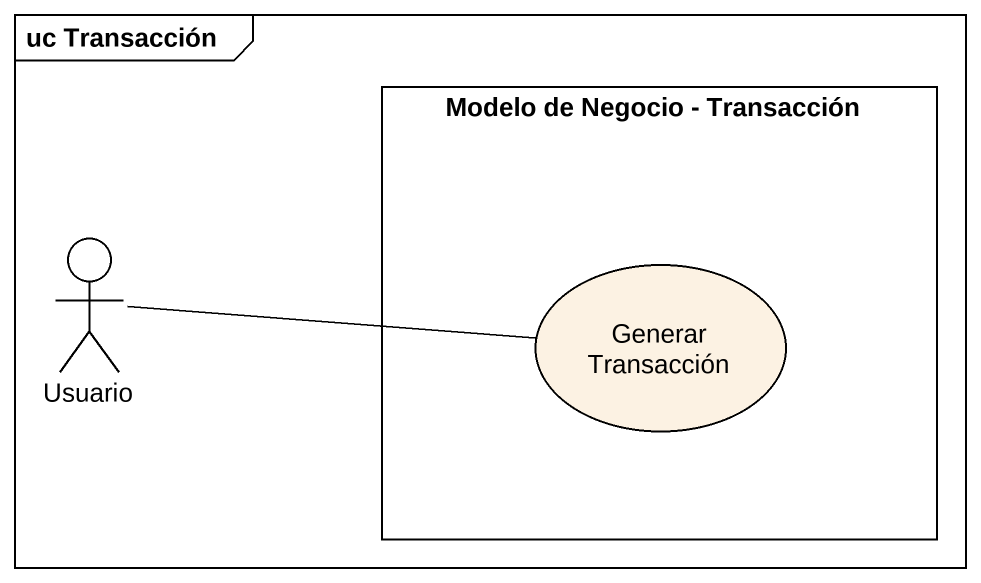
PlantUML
@startuml
mainframe uc Transacción
rectangle "Modelo de Negocio - Transacción" as Modelo_de_Negocio {
  usecase "Generar Transacción" as Generar_Transacción
}
actor Usuario
Generar_Transacción -left- Usuario
@enduml
